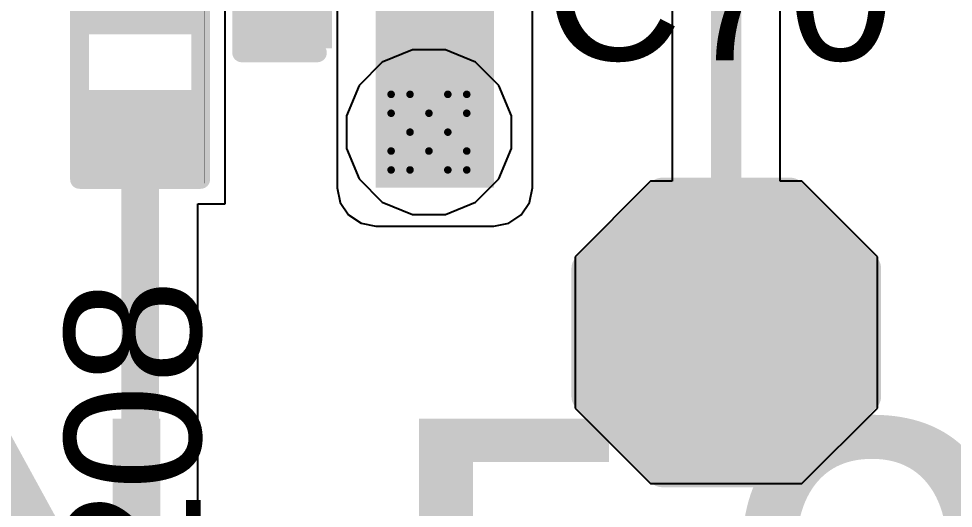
# Model space of a CAD drawing. Header units: inches. Extents: x -11 to 5379, y 0 to 5429.
# Drawn here: x 110.15 to 116.43, y 16.87 to 20.16 of the extents above; entities that cross this region are included whole.
import ezdxf

# ---------------------------------------------------------------- set-up
doc = ezdxf.new("R2010")
doc.units = ezdxf.units.IN
for name, color, linetype in [('Bottom Layer', 5, 'Continuous'), ('Drill Drawing', 1, 'Continuous'), ('GND', 16, 'Continuous'), ('PWR', 76, 'Continuous'), ('Top Layer', 1, 'Continuous'), ('Top Overlay', 2, 'Continuous'), ('Top Paste', 8, 'Continuous'), ('Top Solder', 216, 'Continuous'), ('Via Holes', 16, 'Continuous')]:
    doc.layers.add(name, color=color, linetype=linetype)
doc.styles.add('Arial', font='', dxfattribs={"height": 0.2})
doc.styles.add('Arial_Bold', font='', dxfattribs={"height": 0.2})
doc.styles.get('Arial').set_extended_font_data('Arial')
doc.styles.get('Arial_Bold').set_extended_font_data('Arial', bold=True)

# ---------------------------------------------------------------- blocks, each defined once
blk = doc.blocks.new('T__________174')
at = {"layer": 'Top Layer'}
blk.add_hatch(color=1, dxfattribs=at).paths.add_polyline_path([(0.381, 0.762), (-0.381, 0.762), (-0.762, 0.381), (-0.762, -0.381), (-0.381, -0.762), (0.381, -0.762), (0.762, -0.381), (0.762, 0.381)])
at = {"layer": 'Top Paste'}
blk.add_hatch(color=8, dxfattribs=at).paths.add_polyline_path([(0.381, 0.762), (-0.381, 0.762), (-0.762, 0.381), (-0.762, -0.381), (-0.381, -0.762), (0.381, -0.762), (0.762, -0.381), (0.762, 0.381)])
at = {"layer": 'Top Solder'}
blk.add_hatch(color=216, dxfattribs=at).paths.add_polyline_path([(0.4318, 0.8636), (-0.4318, 0.8636), (-0.8636, 0.4318), (-0.8636, -0.4318), (-0.4318, -0.8636), (0.4318, -0.8636), (0.8636, -0.4318), (0.8636, 0.4318)])
at = {"layer": 'Top Overlay'}
for points in [[(-0.9398, 0.4318, 0.2, 0.2, 0), (-0.4318, 0.9398, 0.2, 0.2, 0)], [(-0.4318, 0.9398, 0.2, 0.2, 0), (0.4318, 0.9398, 0.2, 0.2, 0)], [(0.4318, 0.9398, 0.2, 0.2, 0), (0.9398, 0.4318, 0.2, 0.2, 0)], [(-0.9398, -0.4318, 0.2, 0.2, 0), (-0.9398, 0.4318, 0.2, 0.2, 0)], [(0.9398, -0.4318, 0.2, 0.2, 0), (0.9398, 0.4318, 0.2, 0.2, 0)], [(-0.9398, -0.4318, 0.2, 0.2, 0), (-0.4318, -0.9398, 0.2, 0.2, 0)], [(0.4318, -0.9398, 0.2, 0.2, 0), (0.9398, -0.4318, 0.2, 0.2, 0)], [(-0.4318, -0.9398, 0.2, 0.2, 0), (0.4318, -0.9398, 0.2, 0.2, 0)]]:
    blk.add_lwpolyline(points, format="xyseb", dxfattribs=at)
for points in [[(-0.4818, 0.9398, 0.1, 0.1, 1), (-0.3818, 0.9398, 0.1, 0.1, 1)], [(-0.4818, 0.9398, 0.1, 0.1, 1), (-0.3818, 0.9398, 0.1, 0.1, 1)], [(0.3818, 0.9398, 0.1, 0.1, 1), (0.4818, 0.9398, 0.1, 0.1, 1)], [(0.3818, 0.9398, 0.1, 0.1, 1), (0.4818, 0.9398, 0.1, 0.1, 1)], [(-0.9898, 0.4318, 0.1, 0.1, 1), (-0.8898, 0.4318, 0.1, 0.1, 1)], [(-0.9898, 0.4318, 0.1, 0.1, 1), (-0.8898, 0.4318, 0.1, 0.1, 1)], [(0.8898, 0.4318, 0.1, 0.1, 1), (0.9898, 0.4318, 0.1, 0.1, 1)], [(0.8898, 0.4318, 0.1, 0.1, 1), (0.9898, 0.4318, 0.1, 0.1, 1)], [(-0.9898, -0.4318, 0.1, 0.1, 1), (-0.8898, -0.4318, 0.1, 0.1, 1)], [(-0.9898, -0.4318, 0.1, 0.1, 1), (-0.8898, -0.4318, 0.1, 0.1, 1)], [(0.8898, -0.4318, 0.1, 0.1, 1), (0.9898, -0.4318, 0.1, 0.1, 1)], [(0.8898, -0.4318, 0.1, 0.1, 1), (0.9898, -0.4318, 0.1, 0.1, 1)], [(-0.4818, -0.9398, 0.1, 0.1, 1), (-0.3818, -0.9398, 0.1, 0.1, 1)], [(-0.4818, -0.9398, 0.1, 0.1, 1), (-0.3818, -0.9398, 0.1, 0.1, 1)], [(0.3818, -0.9398, 0.1, 0.1, 1), (0.4818, -0.9398, 0.1, 0.1, 1)], [(0.3818, -0.9398, 0.1, 0.1, 1), (0.4818, -0.9398, 0.1, 0.1, 1)]]:
    blk.add_lwpolyline(points, format="xyseb", close=True, dxfattribs=at)
blk = doc.blocks.new('R___0402_285')
at = {"layer": 'Top Layer'}
for points in [[(-0.6985, -0.3175), (-0.6985, 0.3175), (-0.2413, 0.3175), (-0.2413, -0.3175)], [(0.2413, -0.3175), (0.2413, 0.3175), (0.6985, 0.3175), (0.6985, -0.3175)]]:
    blk.add_hatch(color=1, dxfattribs=at).paths.add_polyline_path(points)
at = {"layer": 'Top Paste'}
for points in [[(-0.6985, -0.3175), (-0.6985, 0.3175), (-0.2413, 0.3175), (-0.2413, -0.3175)], [(0.2413, -0.3175), (0.2413, 0.3175), (0.6985, 0.3175), (0.6985, -0.3175)]]:
    blk.add_hatch(color=8, dxfattribs=at).paths.add_polyline_path(points)
at = {"layer": 'Top Solder'}
for points in [[(-0.7535, -0.3725), (-0.7535, 0.3725), (-0.1863, 0.3725), (-0.1863, -0.3725)], [(0.1863, -0.3725), (0.1863, 0.3725), (0.7535, 0.3725), (0.7535, -0.3725)]]:
    blk.add_hatch(color=216, dxfattribs=at).paths.add_polyline_path(points)
at = {"layer": 'Top Overlay'}
for points in [[(-0.7874, 0.4064, 0.127, 0.127, 0), (0.7874, 0.4064, 0.127, 0.127, 0)], [(-0.7874, 0.4064, 0.127, 0.127, 0), (-0.7874, -0.4064, 0.127, 0.127, 0)], [(0.7874, 0.4064, 0.127, 0.127, 0), (0.7874, -0.4064, 0.127, 0.127, 0)], [(-0.7874, -0.4064, 0.127, 0.127, 0), (0.7874, -0.4064, 0.127, 0.127, 0)], [(-0.8128, -0.4318, 0.00323, 0.00323, 0), (0.8128, -0.4318, 0.00323, 0.00323, 0)]]:
    blk.add_lwpolyline(points, format="xyseb", dxfattribs=at)
for points in [[(-0.8191, 0.4064, 0.0635, 0.0635, 1), (-0.7556, 0.4064, 0.0635, 0.0635, 1)], [(-0.8191, 0.4064, 0.0635, 0.0635, 1), (-0.7556, 0.4064, 0.0635, 0.0635, 1)], [(0.7556, 0.4064, 0.0635, 0.0635, 1), (0.8191, 0.4064, 0.0635, 0.0635, 1)], [(0.7556, 0.4064, 0.0635, 0.0635, 1), (0.8191, 0.4064, 0.0635, 0.0635, 1)], [(-0.8191, -0.4064, 0.0635, 0.0635, 1), (-0.7556, -0.4064, 0.0635, 0.0635, 1)], [(-0.8191, -0.4064, 0.0635, 0.0635, 1), (-0.7556, -0.4064, 0.0635, 0.0635, 1)], [(0.7556, -0.4064, 0.0635, 0.0635, 1), (0.8191, -0.4064, 0.0635, 0.0635, 1)], [(0.7556, -0.4064, 0.0635, 0.0635, 1), (0.8191, -0.4064, 0.0635, 0.0635, 1)], [(-0.8136, -0.4318, 0.00161, 0.00161, 1), (-0.812, -0.4318, 0.00161, 0.00161, 1)], [(0.812, -0.4318, 0.00161, 0.00161, 1), (0.8136, -0.4318, 0.00161, 0.00161, 1)]]:
    blk.add_lwpolyline(points, format="xyseb", close=True, dxfattribs=at)
blk = doc.blocks.new('C___0402_650')
at = {"layer": 'Top Layer'}
for points in [[(-0.6985, -0.3175), (-0.6985, 0.3175), (-0.2413, 0.3175), (-0.2413, -0.3175)], [(0.2413, -0.3175), (0.2413, 0.3175), (0.6985, 0.3175), (0.6985, -0.3175)]]:
    blk.add_hatch(color=1, dxfattribs=at).paths.add_polyline_path(points)
at = {"layer": 'Top Paste'}
for points in [[(-0.6985, -0.3175), (-0.6985, 0.3175), (-0.2413, 0.3175), (-0.2413, -0.3175)], [(0.2413, -0.3175), (0.2413, 0.3175), (0.6985, 0.3175), (0.6985, -0.3175)]]:
    blk.add_hatch(color=8, dxfattribs=at).paths.add_polyline_path(points)
at = {"layer": 'Top Solder'}
for points in [[(-0.7585, -0.3775), (-0.7585, 0.3775), (-0.1813, 0.3775), (-0.1813, -0.3775)], [(0.1813, -0.3775), (0.1813, 0.3775), (0.7585, 0.3775), (0.7585, -0.3775)]]:
    blk.add_hatch(color=216, dxfattribs=at).paths.add_polyline_path(points)
at = {"layer": 'Top Overlay'}
for points in [[(-0.2794, 0.4064, 0.127, 0.127, 0), (-0.7874, 0.4064, 0.127, 0.127, 0)], [(-0.7874, 0.4064, 0.127, 0.127, 0), (-0.7874, -0.4064, 0.127, 0.127, 0)], [(0.7874, 0.4064, 0.127, 0.127, 0), (0.2794, 0.4064, 0.127, 0.127, 0)], [(0.7874, 0.4064, 0.127, 0.127, 0), (0.7874, -0.4064, 0.127, 0.127, 0)], [(-0.2794, -0.4064, 0.127, 0.127, 0), (-0.7874, -0.4064, 0.127, 0.127, 0)], [(0.7874, -0.4064, 0.127, 0.127, 0), (0.2794, -0.4064, 0.127, 0.127, 0)]]:
    blk.add_lwpolyline(points, format="xyseb", dxfattribs=at)
for points in [[(-0.8191, 0.4064, 0.0635, 0.0635, 1), (-0.7556, 0.4064, 0.0635, 0.0635, 1)], [(-0.8191, 0.4064, 0.0635, 0.0635, 1), (-0.7556, 0.4064, 0.0635, 0.0635, 1)], [(-0.3111, 0.4064, 0.0635, 0.0635, 1), (-0.2477, 0.4064, 0.0635, 0.0635, 1)], [(0.2477, 0.4064, 0.0635, 0.0635, 1), (0.3111, 0.4064, 0.0635, 0.0635, 1)], [(0.7556, 0.4064, 0.0635, 0.0635, 1), (0.8191, 0.4064, 0.0635, 0.0635, 1)], [(0.7556, 0.4064, 0.0635, 0.0635, 1), (0.8191, 0.4064, 0.0635, 0.0635, 1)], [(-0.8191, -0.4064, 0.0635, 0.0635, 1), (-0.7556, -0.4064, 0.0635, 0.0635, 1)], [(-0.8191, -0.4064, 0.0635, 0.0635, 1), (-0.7556, -0.4064, 0.0635, 0.0635, 1)], [(-0.3111, -0.4064, 0.0635, 0.0635, 1), (-0.2477, -0.4064, 0.0635, 0.0635, 1)], [(0.2477, -0.4064, 0.0635, 0.0635, 1), (0.3111, -0.4064, 0.0635, 0.0635, 1)], [(0.7556, -0.4064, 0.0635, 0.0635, 1), (0.8191, -0.4064, 0.0635, 0.0635, 1)], [(0.7556, -0.4064, 0.0635, 0.0635, 1), (0.8191, -0.4064, 0.0635, 0.0635, 1)]]:
    blk.add_lwpolyline(points, format="xyseb", close=True, dxfattribs=at)

msp = doc.modelspace()

# ---------------------------------------------------------------- hatches: boundary and pattern name
at = {"layer": 'Bottom Layer'}
h = msp.add_hatch(color=5, dxfattribs=at)
edge = h.paths.add_edge_path()
edge.add_arc((112.9038, 19.3994), 0.3, 0, 360)
at = {"layer": 'GND'}
h = msp.add_hatch(color=16, dxfattribs=at)
edge = h.paths.add_edge_path()
edge.add_arc((112.9038, 19.3994), 0.3, 0, 360)
at = {"layer": 'PWR'}
h = msp.add_hatch(color=76, dxfattribs=at)
edge = h.paths.add_edge_path()
edge.add_arc((112.9038, 19.3994), 0.3, 0, 360)
at = {"layer": 'Top Layer'}
msp.add_hatch(color=1, dxfattribs=at).paths.add_polyline_path([(112.5471, 19.0259), (113.3407, 19.0259), (113.3407, 22.3712), (112.5471, 22.3712)])
h = msp.add_hatch(color=1, dxfattribs=at)
edge = h.paths.add_edge_path()
edge.add_arc((112.9038, 19.3994), 0.3, 0, 360)
at = {"layer": 'Via Holes'}
h = msp.add_hatch(color=7, dxfattribs=at)
edge = h.paths.add_edge_path()
edge.add_arc((112.9038, 19.3994), 0.15, 0, 360)

# ---------------------------------------------------------------- linework, layer by layer
at = {"layer": 'Bottom Layer'}
for p, q in [((112.7936, 19.9534), (112.59, 19.8691)), ((113.014, 19.9534), (112.7936, 19.9534)), ((113.2176, 19.8691), (113.014, 19.9534)), ((112.59, 19.8691), (112.4342, 19.7132)), ((113.3735, 19.7132), (113.2176, 19.8691)), ((112.4342, 19.7132), (112.3498, 19.5096)), ((113.4578, 19.5096), (113.3735, 19.7132)), ((112.3498, 19.5096), (112.3498, 19.2892)), ((113.4578, 19.2892), (113.4578, 19.5096)), ((112.3498, 19.2892), (112.4342, 19.0856)), ((113.3735, 19.0856), (113.4578, 19.2892)), ((112.4342, 19.0856), (112.59, 18.9298)), ((113.2176, 18.9298), (113.3735, 19.0856)), ((112.59, 18.9298), (112.7936, 18.8454)), ((113.014, 18.8454), (113.2176, 18.9298)), ((112.7936, 18.8454), (113.014, 18.8454))]:
    msp.add_line(p, q, dxfattribs=at)
at = {"layer": 'Drill Drawing'}
for points in [[(112.6498, 19.5264, 0.0508, 0.0508, 0), (112.6498, 19.6534, 0.0508, 0.0508, 0)], [(112.6498, 19.6534, 0.0508, 0.0508, 0), (112.7768, 19.6534, 0.0508, 0.0508, 0)], [(112.7768, 19.6534, 0.0508, 0.0508, 0), (112.9038, 19.5264, 0.0508, 0.0508, 0)], [(112.9038, 19.5264, 0.0508, 0.0508, 0), (113.0308, 19.6534, 0.0508, 0.0508, 0)], [(113.0308, 19.6534, 0.0508, 0.0508, 0), (113.1578, 19.6534, 0.0508, 0.0508, 0)], [(113.1578, 19.5264, 0.0508, 0.0508, 0), (113.1578, 19.6534, 0.0508, 0.0508, 0)], [(112.6498, 19.5264, 0.0508, 0.0508, 0), (112.7768, 19.3994, 0.0508, 0.0508, 0)], [(113.0308, 19.3994, 0.0508, 0.0508, 0), (113.1578, 19.5264, 0.0508, 0.0508, 0)], [(112.6498, 19.2724, 0.0508, 0.0508, 0), (112.7768, 19.3994, 0.0508, 0.0508, 0)], [(113.0308, 19.3994, 0.0508, 0.0508, 0), (113.1578, 19.2724, 0.0508, 0.0508, 0)], [(112.6498, 19.1454, 0.0508, 0.0508, 0), (112.6498, 19.2724, 0.0508, 0.0508, 0)], [(112.7768, 19.1454, 0.0508, 0.0508, 0), (112.9038, 19.2724, 0.0508, 0.0508, 0)], [(112.9038, 19.2724, 0.0508, 0.0508, 0), (113.0308, 19.1454, 0.0508, 0.0508, 0)], [(113.1578, 19.1454, 0.0508, 0.0508, 0), (113.1578, 19.2724, 0.0508, 0.0508, 0)], [(112.6498, 19.1454, 0.0508, 0.0508, 0), (112.7768, 19.1454, 0.0508, 0.0508, 0)], [(113.0308, 19.1454, 0.0508, 0.0508, 0), (113.1578, 19.1454, 0.0508, 0.0508, 0)]]:
    msp.add_lwpolyline(points, format="xyseb", dxfattribs=at)
for points in [[(112.6371, 19.6534, 0.0254, 0.0254, 1), (112.6625, 19.6534, 0.0254, 0.0254, 1)], [(112.6371, 19.6534, 0.0254, 0.0254, 1), (112.6625, 19.6534, 0.0254, 0.0254, 1)], [(112.7641, 19.6534, 0.0254, 0.0254, 1), (112.7895, 19.6534, 0.0254, 0.0254, 1)], [(112.7641, 19.6534, 0.0254, 0.0254, 1), (112.7895, 19.6534, 0.0254, 0.0254, 1)], [(113.0181, 19.6534, 0.0254, 0.0254, 1), (113.0435, 19.6534, 0.0254, 0.0254, 1)], [(113.0181, 19.6534, 0.0254, 0.0254, 1), (113.0435, 19.6534, 0.0254, 0.0254, 1)], [(113.1451, 19.6534, 0.0254, 0.0254, 1), (113.1705, 19.6534, 0.0254, 0.0254, 1)], [(113.1451, 19.6534, 0.0254, 0.0254, 1), (113.1705, 19.6534, 0.0254, 0.0254, 1)], [(112.6371, 19.5264, 0.0254, 0.0254, 1), (112.6625, 19.5264, 0.0254, 0.0254, 1)], [(112.6371, 19.5264, 0.0254, 0.0254, 1), (112.6625, 19.5264, 0.0254, 0.0254, 1)], [(112.8911, 19.5264, 0.0254, 0.0254, 1), (112.9165, 19.5264, 0.0254, 0.0254, 1)], [(112.8911, 19.5264, 0.0254, 0.0254, 1), (112.9165, 19.5264, 0.0254, 0.0254, 1)], [(113.1451, 19.5264, 0.0254, 0.0254, 1), (113.1705, 19.5264, 0.0254, 0.0254, 1)], [(113.1451, 19.5264, 0.0254, 0.0254, 1), (113.1705, 19.5264, 0.0254, 0.0254, 1)], [(112.7641, 19.3994, 0.0254, 0.0254, 1), (112.7895, 19.3994, 0.0254, 0.0254, 1)], [(112.7641, 19.3994, 0.0254, 0.0254, 1), (112.7895, 19.3994, 0.0254, 0.0254, 1)], [(113.0181, 19.3994, 0.0254, 0.0254, 1), (113.0435, 19.3994, 0.0254, 0.0254, 1)], [(113.0181, 19.3994, 0.0254, 0.0254, 1), (113.0435, 19.3994, 0.0254, 0.0254, 1)], [(112.6371, 19.2724, 0.0254, 0.0254, 1), (112.6625, 19.2724, 0.0254, 0.0254, 1)], [(112.6371, 19.2724, 0.0254, 0.0254, 1), (112.6625, 19.2724, 0.0254, 0.0254, 1)], [(112.8911, 19.2724, 0.0254, 0.0254, 1), (112.9165, 19.2724, 0.0254, 0.0254, 1)], [(112.8911, 19.2724, 0.0254, 0.0254, 1), (112.9165, 19.2724, 0.0254, 0.0254, 1)], [(113.1451, 19.2724, 0.0254, 0.0254, 1), (113.1705, 19.2724, 0.0254, 0.0254, 1)], [(113.1451, 19.2724, 0.0254, 0.0254, 1), (113.1705, 19.2724, 0.0254, 0.0254, 1)], [(112.6371, 19.1454, 0.0254, 0.0254, 1), (112.6625, 19.1454, 0.0254, 0.0254, 1)], [(112.6371, 19.1454, 0.0254, 0.0254, 1), (112.6625, 19.1454, 0.0254, 0.0254, 1)], [(112.7641, 19.1454, 0.0254, 0.0254, 1), (112.7895, 19.1454, 0.0254, 0.0254, 1)], [(112.7641, 19.1454, 0.0254, 0.0254, 1), (112.7895, 19.1454, 0.0254, 0.0254, 1)], [(113.0181, 19.1454, 0.0254, 0.0254, 1), (113.0435, 19.1454, 0.0254, 0.0254, 1)], [(113.0181, 19.1454, 0.0254, 0.0254, 1), (113.0435, 19.1454, 0.0254, 0.0254, 1)], [(113.1451, 19.1454, 0.0254, 0.0254, 1), (113.1705, 19.1454, 0.0254, 0.0254, 1)], [(113.1451, 19.1454, 0.0254, 0.0254, 1), (113.1705, 19.1454, 0.0254, 0.0254, 1)]]:
    msp.add_lwpolyline(points, format="xyseb", close=True, dxfattribs=at)
at = {"layer": 'GND'}
for p, q in [((112.7936, 19.9534), (112.59, 19.8691)), ((113.014, 19.9534), (112.7936, 19.9534)), ((113.2176, 19.8691), (113.014, 19.9534)), ((112.59, 19.8691), (112.4342, 19.7132)), ((113.3735, 19.7132), (113.2176, 19.8691)), ((112.4342, 19.7132), (112.3498, 19.5096)), ((113.4578, 19.5096), (113.3735, 19.7132)), ((112.3498, 19.5096), (112.3498, 19.2892)), ((113.4578, 19.2892), (113.4578, 19.5096)), ((112.3498, 19.2892), (112.4342, 19.0856)), ((113.3735, 19.0856), (113.4578, 19.2892)), ((112.4342, 19.0856), (112.59, 18.9298)), ((113.2176, 18.9298), (113.3735, 19.0856)), ((112.59, 18.9298), (112.7936, 18.8454)), ((113.014, 18.8454), (113.2176, 18.9298)), ((112.7936, 18.8454), (113.014, 18.8454))]:
    msp.add_line(p, q, dxfattribs=at)
at = {"layer": 'Top Layer'}
for p, q in [((113.5997, 19.0259), (113.5997, 21.9278)), ((114.5385, 21.6275), (114.5385, 19.0692)), ((112.2881, 21.4122), (112.2881, 19.0259)), ((115.2636, 19.0692), (115.2636, 20.897)), ((111.5355, 19.8566), (111.5355, 20.8218)), ((111.5355, 18.9168), (111.5355, 19.8566)), ((112.2881, 19.0259), (112.3078, 18.9268)), ((113.58, 18.9268), (113.5997, 19.0259)), ((114.393, 19.0692), (113.885, 18.5612)), ((114.5385, 19.0692), (114.393, 19.0692)), ((115.409, 19.0692), (115.2636, 19.0692)), ((115.917, 18.5612), (115.409, 19.0692)), ((111.3525, 7.5108), (111.3525, 18.9168)), ((111.3525, 18.9168), (111.5355, 18.9168)), ((112.3078, 18.9268), (112.364, 18.8428)), ((113.5238, 18.8428), (113.58, 18.9268)), ((112.364, 18.8428), (112.448, 18.7867)), ((113.4398, 18.7867), (113.5238, 18.8428)), ((112.448, 18.7867), (112.5471, 18.767)), ((113.3407, 18.767), (113.4398, 18.7867)), ((112.5471, 18.767), (113.3407, 18.767)), ((113.885, 18.5612), (113.885, 17.5452)), ((115.917, 17.5452), (115.917, 18.5612)), ((113.885, 17.5452), (114.393, 17.0372)), ((115.409, 17.0372), (115.917, 17.5452)), ((114.393, 17.0372), (115.409, 17.0372))]:
    msp.add_line(p, q, dxfattribs=at)
for points in [[(114.901, 18.0532, 0.2032, 0.2032, 0), (114.901, 22.199, 0.2032, 0.2032, 0)], [(110.964, 7.5108, 0.254, 0.254, 0), (110.964, 19.3994, 0.254, 0.254, 0)]]:
    msp.add_lwpolyline(points, format="xyseb", dxfattribs=at)
for points in [[(110.9005, 19.3994, 0.127, 0.127, 1), (111.0275, 19.3994, 0.127, 0.127, 1)], [(114.8502, 18.0532, 0.1016, 0.1016, 1), (114.9518, 18.0532, 0.1016, 0.1016, 1)]]:
    msp.add_lwpolyline(points, format="xyseb", close=True, dxfattribs=at)

# ---------------------------------------------------------------- block references
for name, p, rotation in [('C___0402_650', (112.4339, 20.3392), 180), ('R___0402_285', (110.964, 19.8693), 90)]:
    msp.add_blockref(name, p, dxfattribs=dict(rotation=rotation))
msp.add_blockref('T__________174', (114.901, 18.0532))

# ---------------------------------------------------------------- texts
at = {"layer": 'Top Overlay'}
for s, height, style, p in [('C70', 0.9144, 'Arial', (113.6822, 19.8822)), ('F ON', 1.8, 'Arial_Bold', (105.2639, 15.6733)), ('F OFF', 1.8, 'Arial_Bold', (112.6699, 15.6733))]:
    msp.add_text(s, height=height, dxfattribs=dict(at, style=style)).set_placement(p)
at = {"layer": 'Top Overlay', "style": 'Arial'}
msp.add_text('R208', height=0.9144, rotation=90, dxfattribs=at).set_placement((111.3713, 15.3587))

doc.saveas('drawing.dxf')
